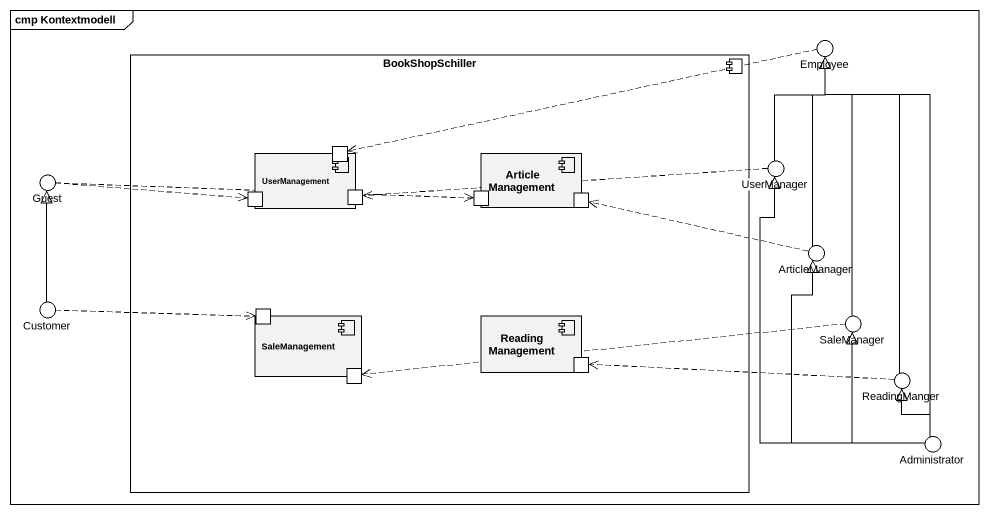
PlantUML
@startuml
mainframe cmp Kontextmodell
component BookShopSchiller {
  component UserManagement {
    port " " as port1
    port " " as port2
    port " " as port3
  }
  component ArticleManagement {
    port " " as port4
    port " " as port5
  }
  component SaleManagement {
    port " " as port6
    port " " as port7
  }
  component ReadingManagement {
    port " " as port8
  }
}
() Employee
() UserManager
() Guest
() ArticleManager
() Customer
() SaleManager
() ReadingManger
() Administrator
Employee .left.> port1
UserManager -up-|> Employee
UserManager .left.> port3
Guest .right.> port2
Guest .right.> port4
ArticleManager -up-|> Employee
ArticleManager .left.> port5
Customer -up-|> Guest
Customer .right.> port6
SaleManager -up-|> Employee
SaleManager .left.> port7
ReadingManger -up-|> Employee
ReadingManger .left.> port8
Administrator -up-|> Employee
Administrator -up-|> UserManager
Administrator -up-|> ArticleManager
Administrator -up-|> SaleManager
Administrator -up-|> ReadingManger
@enduml
